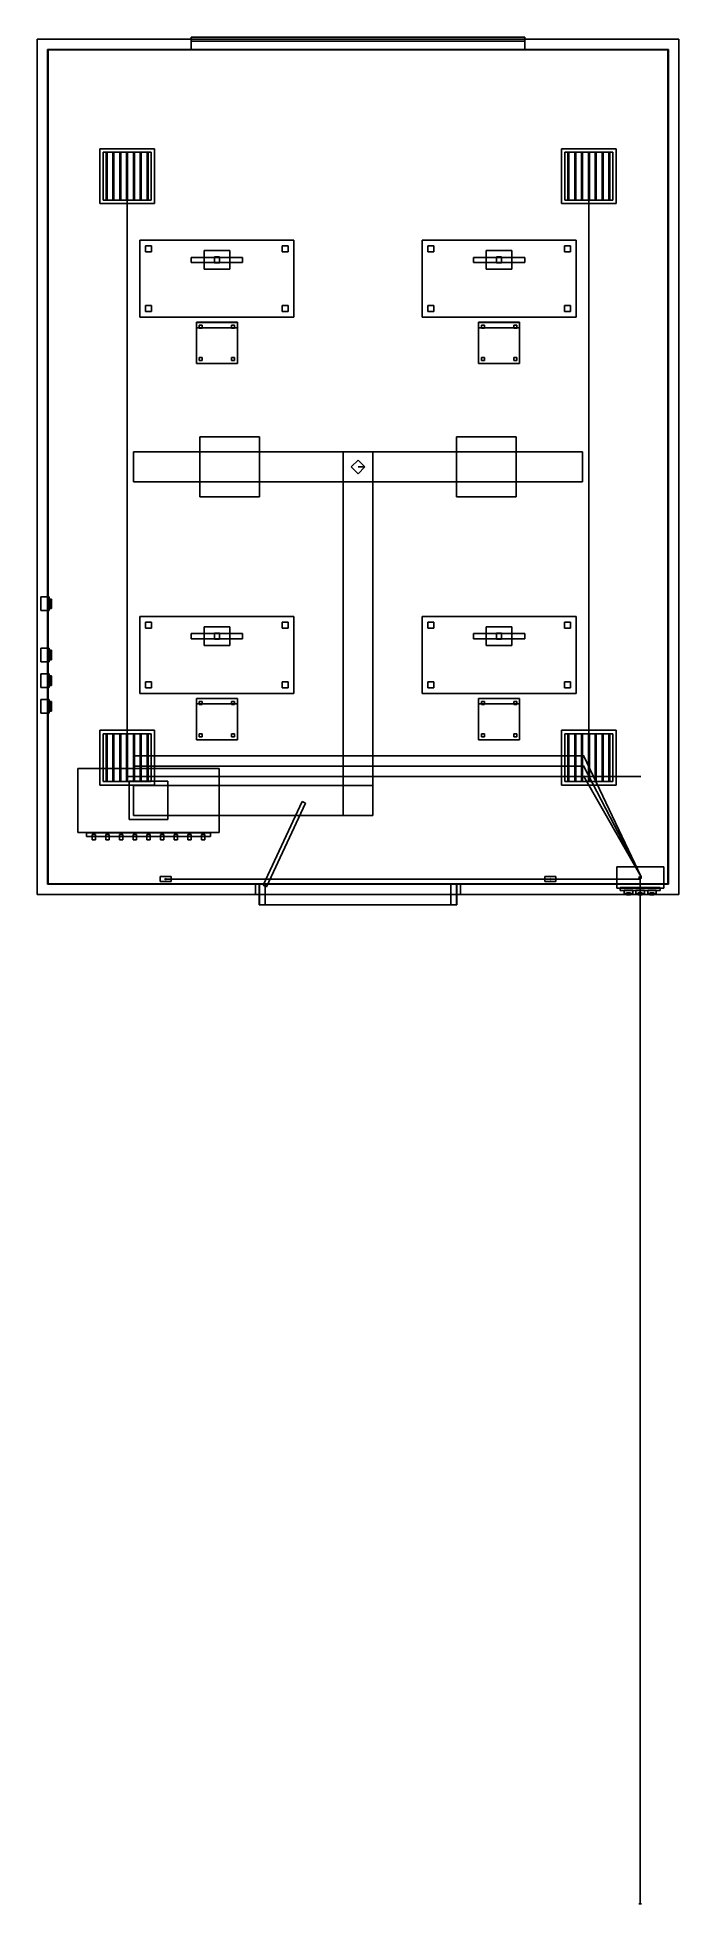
# Model space of a CAD drawing. Header units: millimetres. Extents: x -58250 to -50750, y 220200 to 242022.
import ezdxf

# ---------------------------------------------------------------- set-up
doc = ezdxf.new("R2010")
doc.units = ezdxf.units.MM

msp = doc.modelspace()

# ---------------------------------------------------------------- linework, layer by layer
at = {"layer": 'electrical'}
for p, q in [((-57192.21, 240400), (-57207.79, 240400)), ((-57207.79, 240400), (-57200, 240400)), ((-57200, 240400), (-57192.21, 240400)), ((-57200, 233380), (-57200, 240400)), ((-51792.21, 240400), (-51807.79, 240400)), ((-51807.79, 240400), (-51800, 240400)), ((-51800, 240400), (-51792.21, 240400)), ((-51800, 233380), (-51800, 240400)), ((-57125, 233608.74), (-57125, 233631.26)), ((-57125, 233631.26), (-57125, 233620)), ((-57125, 233620), (-57125, 233608.74)), ((-51875, 233620), (-57125, 233620)), ((-57125, 233488.74), (-57125, 233511.26)), ((-57125, 233511.26), (-57125, 233500)), ((-51863.26, 233625.58), (-51880.87, 233617.21)), ((-51880.87, 233617.21), (-51863.26, 233625.58)), ((-51880.87, 233617.21), (-51880.87, 233617.21)), ((-51863.46, 233505.99), (-51880.77, 233497)), ((-51880.77, 233497), (-51863.46, 233505.99)), ((-51875, 233608.74), (-51875, 233631.26)), ((-51875, 233631.26), (-51875, 233620)), ((-51875, 233620), (-51875, 233608.74)), ((-51875, 233620), (-51860.96, 233620)), ((-51860.96, 233620), (-51875, 233620)), ((-51875, 233488.74), (-51875, 233511.26)), ((-51875, 233511.26), (-51875, 233500)), ((-51188.46, 232205.99), (-51863.46, 233505.99)), ((-51188.26, 232205.58), (-51863.26, 233625.58)), ((-57192.21, 233380), (-57207.79, 233380)), ((-57207.79, 233380), (-57200, 233380)), ((-57200, 233372.21), (-57200, 233387.79)), ((-57200, 233387.79), (-57200, 233380)), ((-57200, 233380), (-57200, 233372.21)), ((-51200, 233380), (-57200, 233380)), ((-57200, 233380), (-57192.21, 233380)), ((-57125, 233500), (-57125, 233488.74)), ((-51875, 233500), (-57125, 233500)), ((-57125, 233368.74), (-57125, 233391.26)), ((-57125, 233391.26), (-57125, 233380)), ((-57125, 233380), (-57125, 233368.74)), ((-51875, 233380), (-57125, 233380)), ((-51880.77, 233497), (-51880.77, 233497)), ((-51863.72, 233386.45), (-51880.64, 233376.77)), ((-51880.64, 233376.77), (-51863.72, 233386.45)), ((-51880.64, 233376.77), (-51880.64, 233376.77)), ((-51875, 233500), (-51875, 233488.74)), ((-51875, 233500), (-51860.96, 233500)), ((-51860.96, 233500), (-51875, 233500)), ((-51875, 233368.74), (-51875, 233391.26)), ((-51875, 233391.26), (-51875, 233380)), ((-51875, 233380), (-51875, 233368.74)), ((-51875, 233380), (-51860.96, 233380)), ((-51860.96, 233380), (-51875, 233380)), ((-51188.72, 232206.45), (-51863.72, 233386.45)), ((-51792.21, 233380), (-51807.79, 233380)), ((-51807.79, 233380), (-51800, 233380)), ((-51800, 233380), (-51792.21, 233380)), ((-51200, 233372.21), (-51200, 233387.79)), ((-51200, 233387.79), (-51200, 233380)), ((-51200, 233380), (-51200, 233372.21)), ((-56815, 232150), (-56815, 232210)), ((-56815, 232210), (-56685, 232210)), ((-56685, 232150), (-56685, 232210)), ((-52315, 232150), (-52315, 232210)), ((-52315, 232210), (-52185, 232210)), ((-52185, 232150), (-52185, 232210)), ((-51475, 232075), (-51475, 232325)), ((-51475, 232325), (-50925, 232325)), ((-51218, 232200), (-51191, 232215.59)), ((-51191, 232184.41), (-51218, 232200)), ((-51184.41, 232200), (-51215.59, 232200)), ((-51215.59, 232200), (-51200, 232200)), ((-51187, 232200), (-51206.5, 232211.26)), ((-51206.5, 232211.26), (-51206.5, 232188.74)), ((-51187, 232200), (-51206.5, 232211.26)), ((-51206.5, 232211.26), (-51206.5, 232188.74)), ((-51187, 232200), (-51206.5, 232211.26)), ((-51206.5, 232211.26), (-51206.5, 232188.74)), ((-51206.5, 232188.74), (-51187, 232200)), ((-51206.5, 232188.74), (-51187, 232200)), ((-51206.5, 232188.74), (-51187, 232200)), ((-51188.26, 232205.58), (-51205.87, 232197.21)), ((-51205.87, 232197.21), (-51188.26, 232205.58)), ((-51205.87, 232197.21), (-51205.87, 232197.21)), ((-51188.46, 232205.99), (-51205.77, 232197)), ((-51205.77, 232197), (-51188.46, 232205.99)), ((-51205.77, 232197), (-51205.77, 232197)), ((-51188.72, 232206.45), (-51205.64, 232196.77)), ((-51205.64, 232196.77), (-51188.72, 232206.45)), ((-51205.64, 232196.77), (-51205.64, 232196.77)), ((-51200, 232200), (-51184.41, 232200)), ((-51200, 220200), (-51200, 232200)), ((-51200, 232200), (-51180.56, 232200)), ((-51180.56, 232200), (-51200, 232200)), ((-51200, 232200), (-51185.96, 232200)), ((-51185.96, 232200), (-51200, 232200)), ((-51200, 232200), (-51185.96, 232200)), ((-51185.96, 232200), (-51200, 232200)), ((-51200, 232200), (-51185.96, 232200)), ((-51185.96, 232200), (-51200, 232200)), ((-51191, 232215.59), (-51191, 232184.41)), ((-50925, 232075), (-50925, 232325)), ((-56815, 232150), (-56685, 232150)), ((-56741, 232180), (-56754.5, 232187.79)), ((-56754.5, 232187.79), (-56754.5, 232172.21)), ((-56754.5, 232172.21), (-56741, 232180)), ((-56750, 232172.21), (-56750, 232187.79)), ((-56750, 232187.79), (-56750, 232180)), ((-56750, 232180), (-51200, 232180)), ((-56750, 232180), (-56750, 232172.21)), ((-56750, 232180), (-56740.28, 232180)), ((-56740.28, 232180), (-56750, 232180)), ((-52315, 232150), (-52185, 232150)), ((-52241, 232180), (-52254.5, 232187.79)), ((-52254.5, 232187.79), (-52254.5, 232172.21)), ((-52254.5, 232172.21), (-52241, 232180)), ((-52250, 232172.21), (-52250, 232187.79)), ((-52250, 232187.79), (-52250, 232180)), ((-52250, 232180), (-51200, 232180)), ((-52250, 232180), (-52250, 232172.21)), ((-52250, 232180), (-52240.28, 232180)), ((-52240.28, 232180), (-52250, 232180)), ((-51475, 232075), (-50925, 232075)), ((-51435, 232047.5), (-51435, 232082.5)), ((-51435, 232082.5), (-50965, 232082.5)), ((-51435, 232047.5), (-50965, 232047.5)), ((-51387.5, 232010), (-51387.5, 232050)), ((-51387.5, 232050), (-51287.5, 232050)), ((-51387.5, 232010), (-51287.5, 232010)), ((-51314.12, 232020), (-51360.88, 232020)), ((-51360.88, 232020), (-51337.5, 232020)), ((-51314.12, 231995), (-51360.88, 231995)), ((-51360.88, 231995), (-51337.5, 231995)), ((-51337.5, 232020), (-51337.5, 231995)), ((-51337.5, 232020), (-51314.12, 232020)), ((-51337.5, 231995), (-51314.12, 231995)), ((-51287.5, 232010), (-51287.5, 232050)), ((-51250, 232010), (-51250, 232050)), ((-51250, 232050), (-51150, 232050)), ((-51250, 232010), (-51150, 232010)), ((-51176.62, 232020), (-51223.38, 232020)), ((-51223.38, 232020), (-51200, 232020)), ((-51176.62, 231995), (-51223.38, 231995)), ((-51223.38, 231995), (-51200, 231995)), ((-51200, 232172.21), (-51200, 232187.79)), ((-51200, 232187.79), (-51200, 232180)), ((-51200, 232172.21), (-51200, 232187.79)), ((-51200, 232187.79), (-51200, 232180)), ((-51200, 232180), (-51200, 232172.21)), ((-51200, 232180), (-51200, 232172.21)), ((-51200, 232020), (-51200, 231995)), ((-51200, 232020), (-51176.62, 232020)), ((-51200, 231995), (-51176.62, 231995)), ((-51150, 232010), (-51150, 232050)), ((-51112.5, 232010), (-51112.5, 232050)), ((-51112.5, 232050), (-51012.5, 232050)), ((-51112.5, 232010), (-51012.5, 232010)), ((-51039.12, 232020), (-51085.88, 232020)), ((-51085.88, 232020), (-51062.5, 232020)), ((-51039.12, 231995), (-51085.88, 231995)), ((-51085.88, 231995), (-51062.5, 231995)), ((-51062.5, 232020), (-51062.5, 231995)), ((-51062.5, 232020), (-51039.12, 232020)), ((-51062.5, 231995), (-51039.12, 231995)), ((-51012.5, 232010), (-51012.5, 232050)), ((-50965, 232047.5), (-50965, 232082.5)), ((-51184.41, 220200), (-51215.59, 220200)), ((-51215.59, 220200), (-51200, 220200)), ((-51200, 220200), (-51184.41, 220200))]:
    msp.add_line(p, q, dxfattribs=at)
at = {"layer": 'hvac'}
for p, q in [((-56350, 236650), (-56350, 237350)), ((-56350, 237350), (-55650, 237350)), ((-55650, 236650), (-55650, 237350)), ((-53350, 236650), (-53350, 237350)), ((-53350, 237350), (-52650, 237350)), ((-52650, 236650), (-52650, 237350)), ((-57125, 236825), (-57125, 237175)), ((-57125, 237175), (-51875, 237175)), ((-54675, 232925), (-54675, 237175)), ((-54675, 237175), (-54325, 237175)), ((-54325, 232925), (-54325, 237175)), ((-51875, 236825), (-51875, 237175)), ((-57125, 236825), (-51875, 236825)), ((-56350, 236650), (-55650, 236650)), ((-53350, 236650), (-52650, 236650)), ((-57775, 232725), (-57775, 233475)), ((-57775, 233475), (-56125, 233475)), ((-57175, 232875), (-57175, 233325)), ((-57175, 233325), (-56725, 233325)), ((-56725, 232875), (-56725, 233325)), ((-56125, 232725), (-56125, 233475)), ((-57125, 232925), (-57125, 233275)), ((-57125, 233275), (-54325, 233275)), ((-54325, 232925), (-54325, 233275)), ((-57175, 232875), (-56725, 232875)), ((-57125, 232925), (-54325, 232925)), ((-54675, 232925), (-54325, 232925)), ((-57775, 232725), (-56125, 232725)), ((-57675, 232680), (-57675, 232720)), ((-57675, 232720), (-56225, 232720)), ((-57675, 232680), (-56225, 232680)), ((-57610, 232640), (-57610, 232700)), ((-57610, 232700), (-57570, 232700)), ((-57610, 232640), (-57570, 232640)), ((-57570, 232640), (-57570, 232700)), ((-57450, 232640), (-57450, 232700)), ((-57450, 232700), (-57410, 232700)), ((-57450, 232640), (-57410, 232640)), ((-57410, 232640), (-57410, 232700)), ((-57290, 232640), (-57290, 232700)), ((-57290, 232700), (-57250, 232700)), ((-57290, 232640), (-57250, 232640)), ((-57250, 232640), (-57250, 232700)), ((-57130, 232640), (-57130, 232700)), ((-57130, 232700), (-57090, 232700)), ((-57130, 232640), (-57090, 232640)), ((-57090, 232640), (-57090, 232700)), ((-56970, 232640), (-56970, 232700)), ((-56970, 232700), (-56930, 232700)), ((-56970, 232640), (-56930, 232640)), ((-56930, 232640), (-56930, 232700)), ((-56810, 232640), (-56810, 232700)), ((-56810, 232700), (-56770, 232700)), ((-56810, 232640), (-56770, 232640)), ((-56770, 232640), (-56770, 232700)), ((-56650, 232640), (-56650, 232700)), ((-56650, 232700), (-56610, 232700)), ((-56650, 232640), (-56610, 232640)), ((-56610, 232640), (-56610, 232700)), ((-56490, 232640), (-56490, 232700)), ((-56490, 232700), (-56450, 232700)), ((-56490, 232640), (-56450, 232640)), ((-56450, 232640), (-56450, 232700)), ((-56330, 232640), (-56330, 232700)), ((-56330, 232700), (-56290, 232700)), ((-56330, 232640), (-56290, 232640)), ((-56290, 232640), (-56290, 232700)), ((-56225, 232680), (-56225, 232720))]:
    msp.add_line(p, q, dxfattribs=at)
at = {"layer": 'interiors'}
for p, q in [((-56450, 241977.5), (-56450, 242022.5)), ((-56450, 242022.5), (-52550, 242022.5)), ((-52550, 241977.5), (-52550, 242022.5)), ((-58250, 232000), (-58250, 242000)), ((-58250, 242000), (-50750, 242000)), ((-50870, 241880), (-58130, 241880)), ((-58130, 232120), (-58130, 241880)), ((-58125, 232125), (-58125, 241875)), ((-58125, 241875), (-50875, 241875)), ((-56450, 242000), (-52550, 242000)), ((-56450, 241880), (-56450, 242000)), ((-56450, 241977.5), (-52550, 241977.5)), ((-56450, 241880), (-52550, 241880)), ((-52550, 241880), (-52550, 242000)), ((-50875, 232125), (-50875, 241875)), ((-50870, 232120), (-50870, 241880)), ((-50750, 232000), (-50750, 242000)), ((-57050, 238750), (-57050, 239650)), ((-57050, 239650), (-55250, 239650)), ((-55250, 238750), (-55250, 239650)), ((-53750, 238750), (-53750, 239650)), ((-53750, 239650), (-51950, 239650)), ((-51950, 238750), (-51950, 239650)), ((-56985, 239515), (-56985, 239585)), ((-56985, 239585), (-56915, 239585)), ((-56985, 239515), (-56915, 239515)), ((-56915, 239515), (-56915, 239585)), ((-56450, 239390), (-56450, 239450)), ((-56450, 239450), (-55850, 239450)), ((-56300, 239310), (-56300, 239530)), ((-56300, 239530), (-56000, 239530)), ((-56180, 239385), (-56180, 239455)), ((-56180, 239455), (-56120, 239455)), ((-56120, 239385), (-56120, 239455)), ((-56000, 239310), (-56000, 239530)), ((-55850, 239390), (-55850, 239450)), ((-55385, 239515), (-55385, 239585)), ((-55385, 239585), (-55315, 239585)), ((-55385, 239515), (-55315, 239515)), ((-55315, 239515), (-55315, 239585)), ((-53685, 239515), (-53685, 239585)), ((-53685, 239585), (-53615, 239585)), ((-53685, 239515), (-53615, 239515)), ((-53615, 239515), (-53615, 239585)), ((-53150, 239390), (-53150, 239450)), ((-53150, 239450), (-52550, 239450)), ((-53000, 239310), (-53000, 239530)), ((-53000, 239530), (-52700, 239530)), ((-52880, 239385), (-52880, 239455)), ((-52880, 239455), (-52820, 239455)), ((-52820, 239385), (-52820, 239455)), ((-52700, 239310), (-52700, 239530)), ((-52550, 239390), (-52550, 239450)), ((-52085, 239515), (-52085, 239585)), ((-52085, 239585), (-52015, 239585)), ((-52085, 239515), (-52015, 239515)), ((-52015, 239515), (-52015, 239585)), ((-56450, 239390), (-55850, 239390)), ((-56300, 239310), (-56000, 239310)), ((-56180, 239385), (-56120, 239385)), ((-53150, 239390), (-52550, 239390)), ((-53000, 239310), (-52700, 239310)), ((-52880, 239385), (-52820, 239385)), ((-57050, 238750), (-55250, 238750)), ((-56985, 238815), (-56985, 238885)), ((-56985, 238885), (-56915, 238885)), ((-56985, 238815), (-56915, 238815)), ((-56915, 238815), (-56915, 238885)), ((-55385, 238815), (-55385, 238885)), ((-55385, 238885), (-55315, 238885)), ((-55385, 238815), (-55315, 238815)), ((-55315, 238815), (-55315, 238885)), ((-53750, 238750), (-51950, 238750)), ((-53685, 238815), (-53685, 238885)), ((-53685, 238885), (-53615, 238885)), ((-53685, 238815), (-53615, 238815)), ((-53615, 238815), (-53615, 238885)), ((-52085, 238815), (-52085, 238885)), ((-52085, 238885), (-52015, 238885)), ((-52085, 238815), (-52015, 238815)), ((-52015, 238815), (-52015, 238885)), ((-56390, 238627.5), (-56390, 238692.5)), ((-56390, 238692.5), (-55910, 238692.5)), ((-56390, 238210), (-56390, 238690)), ((-56390, 238690), (-55910, 238690)), ((-56390, 238627.5), (-55910, 238627.5)), ((-56357.5, 238622.5), (-56357.5, 238657.5)), ((-56357.5, 238657.5), (-56322.5, 238657.5)), ((-56357.5, 238622.5), (-56322.5, 238622.5)), ((-56322.5, 238622.5), (-56322.5, 238657.5)), ((-55977.5, 238622.5), (-55977.5, 238657.5)), ((-55977.5, 238657.5), (-55942.5, 238657.5)), ((-55977.5, 238622.5), (-55942.5, 238622.5)), ((-55942.5, 238622.5), (-55942.5, 238657.5)), ((-55910, 238627.5), (-55910, 238692.5)), ((-55910, 238210), (-55910, 238690)), ((-53090, 238627.5), (-53090, 238692.5)), ((-53090, 238692.5), (-52610, 238692.5)), ((-53090, 238210), (-53090, 238690)), ((-53090, 238690), (-52610, 238690)), ((-53090, 238627.5), (-52610, 238627.5)), ((-53057.5, 238622.5), (-53057.5, 238657.5)), ((-53057.5, 238657.5), (-53022.5, 238657.5)), ((-53057.5, 238622.5), (-53022.5, 238622.5)), ((-53022.5, 238622.5), (-53022.5, 238657.5)), ((-52677.5, 238622.5), (-52677.5, 238657.5)), ((-52677.5, 238657.5), (-52642.5, 238657.5)), ((-52677.5, 238622.5), (-52642.5, 238622.5)), ((-52642.5, 238622.5), (-52642.5, 238657.5)), ((-52610, 238627.5), (-52610, 238692.5)), ((-52610, 238210), (-52610, 238690)), ((-56390, 238210), (-55910, 238210)), ((-56357.5, 238242.5), (-56357.5, 238277.5)), ((-56357.5, 238277.5), (-56322.5, 238277.5)), ((-56357.5, 238242.5), (-56322.5, 238242.5)), ((-56322.5, 238242.5), (-56322.5, 238277.5)), ((-55977.5, 238242.5), (-55977.5, 238277.5)), ((-55977.5, 238277.5), (-55942.5, 238277.5)), ((-55977.5, 238242.5), (-55942.5, 238242.5)), ((-55942.5, 238242.5), (-55942.5, 238277.5)), ((-53090, 238210), (-52610, 238210)), ((-53057.5, 238242.5), (-53057.5, 238277.5)), ((-53057.5, 238277.5), (-53022.5, 238277.5)), ((-53057.5, 238242.5), (-53022.5, 238242.5)), ((-53022.5, 238242.5), (-53022.5, 238277.5)), ((-52677.5, 238242.5), (-52677.5, 238277.5)), ((-52677.5, 238277.5), (-52642.5, 238277.5)), ((-52677.5, 238242.5), (-52642.5, 238242.5)), ((-52642.5, 238242.5), (-52642.5, 238277.5)), ((-57050, 234350), (-57050, 235250)), ((-57050, 235250), (-55250, 235250)), ((-55250, 234350), (-55250, 235250)), ((-53750, 234350), (-53750, 235250)), ((-53750, 235250), (-51950, 235250)), ((-51950, 234350), (-51950, 235250)), ((-56985, 235115), (-56985, 235185)), ((-56985, 235185), (-56915, 235185)), ((-56985, 235115), (-56915, 235115)), ((-56915, 235115), (-56915, 235185)), ((-56450, 234990), (-56450, 235050)), ((-56450, 235050), (-55850, 235050)), ((-56300, 234910), (-56300, 235130)), ((-56300, 235130), (-56000, 235130)), ((-56180, 234985), (-56180, 235055)), ((-56180, 235055), (-56120, 235055)), ((-56120, 234985), (-56120, 235055)), ((-56000, 234910), (-56000, 235130)), ((-55850, 234990), (-55850, 235050)), ((-55385, 235115), (-55385, 235185)), ((-55385, 235185), (-55315, 235185)), ((-55385, 235115), (-55315, 235115)), ((-55315, 235115), (-55315, 235185)), ((-53685, 235115), (-53685, 235185)), ((-53685, 235185), (-53615, 235185)), ((-53685, 235115), (-53615, 235115)), ((-53615, 235115), (-53615, 235185)), ((-53150, 234990), (-53150, 235050)), ((-53150, 235050), (-52550, 235050)), ((-53000, 234910), (-53000, 235130)), ((-53000, 235130), (-52700, 235130)), ((-52880, 234985), (-52880, 235055)), ((-52880, 235055), (-52820, 235055)), ((-52820, 234985), (-52820, 235055)), ((-52700, 234910), (-52700, 235130)), ((-52550, 234990), (-52550, 235050)), ((-52085, 235115), (-52085, 235185)), ((-52085, 235185), (-52015, 235185)), ((-52085, 235115), (-52015, 235115)), ((-52015, 235115), (-52015, 235185)), ((-56450, 234990), (-55850, 234990)), ((-56300, 234910), (-56000, 234910)), ((-56180, 234985), (-56120, 234985)), ((-53150, 234990), (-52550, 234990)), ((-53000, 234910), (-52700, 234910)), ((-52880, 234985), (-52820, 234985)), ((-56985, 234415), (-56985, 234485)), ((-56985, 234485), (-56915, 234485)), ((-56985, 234415), (-56915, 234415)), ((-56915, 234415), (-56915, 234485)), ((-55385, 234415), (-55385, 234485)), ((-55385, 234485), (-55315, 234485)), ((-55385, 234415), (-55315, 234415)), ((-55315, 234415), (-55315, 234485)), ((-53685, 234415), (-53685, 234485)), ((-53685, 234485), (-53615, 234485)), ((-53685, 234415), (-53615, 234415)), ((-53615, 234415), (-53615, 234485)), ((-52085, 234415), (-52085, 234485)), ((-52085, 234485), (-52015, 234485)), ((-52085, 234415), (-52015, 234415)), ((-52015, 234415), (-52015, 234485)), ((-57050, 234350), (-55250, 234350)), ((-56390, 234227.5), (-56390, 234292.5)), ((-56390, 234292.5), (-55910, 234292.5)), ((-56390, 233810), (-56390, 234290)), ((-56390, 234290), (-55910, 234290)), ((-56390, 234227.5), (-55910, 234227.5)), ((-56357.5, 234222.5), (-56357.5, 234257.5)), ((-56357.5, 234257.5), (-56322.5, 234257.5)), ((-56357.5, 234222.5), (-56322.5, 234222.5)), ((-56322.5, 234222.5), (-56322.5, 234257.5)), ((-55977.5, 234222.5), (-55977.5, 234257.5)), ((-55977.5, 234257.5), (-55942.5, 234257.5)), ((-55977.5, 234222.5), (-55942.5, 234222.5)), ((-55942.5, 234222.5), (-55942.5, 234257.5)), ((-55910, 234227.5), (-55910, 234292.5)), ((-55910, 233810), (-55910, 234290)), ((-53750, 234350), (-51950, 234350)), ((-53090, 234227.5), (-53090, 234292.5)), ((-53090, 234292.5), (-52610, 234292.5)), ((-53090, 233810), (-53090, 234290)), ((-53090, 234290), (-52610, 234290)), ((-53090, 234227.5), (-52610, 234227.5)), ((-53057.5, 234222.5), (-53057.5, 234257.5)), ((-53057.5, 234257.5), (-53022.5, 234257.5)), ((-53057.5, 234222.5), (-53022.5, 234222.5)), ((-53022.5, 234222.5), (-53022.5, 234257.5)), ((-52677.5, 234222.5), (-52677.5, 234257.5)), ((-52677.5, 234257.5), (-52642.5, 234257.5)), ((-52677.5, 234222.5), (-52642.5, 234222.5)), ((-52642.5, 234222.5), (-52642.5, 234257.5)), ((-52610, 234227.5), (-52610, 234292.5)), ((-52610, 233810), (-52610, 234290)), ((-56390, 233810), (-55910, 233810)), ((-56357.5, 233842.5), (-56357.5, 233877.5)), ((-56357.5, 233877.5), (-56322.5, 233877.5)), ((-56357.5, 233842.5), (-56322.5, 233842.5)), ((-56322.5, 233842.5), (-56322.5, 233877.5)), ((-55977.5, 233842.5), (-55977.5, 233877.5)), ((-55977.5, 233877.5), (-55942.5, 233877.5)), ((-55977.5, 233842.5), (-55942.5, 233842.5)), ((-55942.5, 233842.5), (-55942.5, 233877.5)), ((-53090, 233810), (-52610, 233810)), ((-53057.5, 233842.5), (-53057.5, 233877.5)), ((-53057.5, 233877.5), (-53022.5, 233877.5)), ((-53057.5, 233842.5), (-53022.5, 233842.5)), ((-53022.5, 233842.5), (-53022.5, 233877.5)), ((-52677.5, 233842.5), (-52677.5, 233877.5)), ((-52677.5, 233877.5), (-52642.5, 233877.5)), ((-52677.5, 233842.5), (-52642.5, 233842.5)), ((-52642.5, 233842.5), (-52642.5, 233877.5)), ((-55610.39, 232109.51), (-55153.96, 233088.32)), ((-55569.61, 232090.49), (-55113.18, 233069.3)), ((-55113.18, 233069.3), (-55153.96, 233088.32)), ((-58250, 232000), (-55700, 232000)), ((-58250, 232000), (-50750, 232000)), ((-50870, 232120), (-58130, 232120)), ((-55700, 232120), (-58130, 232120)), ((-58125, 232125), (-50875, 232125)), ((-55700, 232000), (-55700, 232120)), ((-55700, 232120), (-53300, 232120)), ((-55700, 232000), (-53300, 232000)), ((-55655, 231880), (-55655, 232120)), ((-55655, 232120), (-55585, 232120)), ((-55650, 231880), (-55650, 232120)), ((-55650, 232120), (-53350, 232120)), ((-55569.61, 232090.49), (-55610.39, 232109.51)), ((-55585, 231880), (-55585, 232120)), ((-53415, 231880), (-53415, 232120)), ((-53415, 232120), (-53345, 232120)), ((-53350, 231880), (-53350, 232120)), ((-53345, 231880), (-53345, 232120)), ((-53300, 232000), (-53300, 232120)), ((-50870, 232120), (-53300, 232120)), ((-53300, 232000), (-50750, 232000)), ((-55655, 231880), (-55585, 231880)), ((-55650, 231880), (-53350, 231880)), ((-53415, 231880), (-53345, 231880))]:
    msp.add_line(p, q, dxfattribs=at)
at = {"layer": 'lighting'}
for p, q in [((-57520, 240080), (-57520, 240720)), ((-57520, 240720), (-56880, 240720)), ((-56880, 240080), (-56880, 240720)), ((-52120, 240080), (-52120, 240720)), ((-52120, 240720), (-51480, 240720)), ((-51480, 240080), (-51480, 240720)), ((-57480, 240120), (-57480, 240680)), ((-57480, 240680), (-56920, 240680)), ((-57446, 240130), (-57446, 240670)), ((-57446, 240670), (-57434, 240670)), ((-57434, 240130), (-57434, 240670)), ((-57366, 240130), (-57366, 240670)), ((-57366, 240670), (-57354, 240670)), ((-57354, 240130), (-57354, 240670)), ((-57286, 240130), (-57286, 240670)), ((-57286, 240670), (-57274, 240670)), ((-57274, 240130), (-57274, 240670)), ((-57206, 240130), (-57206, 240670)), ((-57206, 240670), (-57194, 240670)), ((-57194, 240130), (-57194, 240670)), ((-57126, 240130), (-57126, 240670)), ((-57126, 240670), (-57114, 240670)), ((-57114, 240130), (-57114, 240670)), ((-57046, 240130), (-57046, 240670)), ((-57046, 240670), (-57034, 240670)), ((-57034, 240130), (-57034, 240670)), ((-56966, 240130), (-56966, 240670)), ((-56966, 240670), (-56954, 240670)), ((-56954, 240130), (-56954, 240670)), ((-56920, 240120), (-56920, 240680)), ((-52080, 240120), (-52080, 240680)), ((-52080, 240680), (-51520, 240680)), ((-52046, 240130), (-52046, 240670)), ((-52046, 240670), (-52034, 240670)), ((-52034, 240130), (-52034, 240670)), ((-51966, 240130), (-51966, 240670)), ((-51966, 240670), (-51954, 240670)), ((-51954, 240130), (-51954, 240670)), ((-51886, 240130), (-51886, 240670)), ((-51886, 240670), (-51874, 240670)), ((-51874, 240130), (-51874, 240670)), ((-51806, 240130), (-51806, 240670)), ((-51806, 240670), (-51794, 240670)), ((-51794, 240130), (-51794, 240670)), ((-51726, 240130), (-51726, 240670)), ((-51726, 240670), (-51714, 240670)), ((-51714, 240130), (-51714, 240670)), ((-51646, 240130), (-51646, 240670)), ((-51646, 240670), (-51634, 240670)), ((-51634, 240130), (-51634, 240670)), ((-51566, 240130), (-51566, 240670)), ((-51566, 240670), (-51554, 240670)), ((-51554, 240130), (-51554, 240670)), ((-51520, 240120), (-51520, 240680)), ((-57191, 240400), (-57204.5, 240407.79)), ((-57204.5, 240407.79), (-57204.5, 240392.21)), ((-57204.5, 240392.21), (-57191, 240400)), ((-51791, 240400), (-51804.5, 240407.79)), ((-51804.5, 240407.79), (-51804.5, 240392.21)), ((-51804.5, 240392.21), (-51791, 240400)), ((-57520, 240080), (-56880, 240080)), ((-57480, 240120), (-56920, 240120)), ((-57446, 240130), (-57434, 240130)), ((-57366, 240130), (-57354, 240130)), ((-57286, 240130), (-57274, 240130)), ((-57206, 240130), (-57194, 240130)), ((-57126, 240130), (-57114, 240130)), ((-57046, 240130), (-57034, 240130)), ((-56966, 240130), (-56954, 240130)), ((-52120, 240080), (-51480, 240080)), ((-52080, 240120), (-51520, 240120)), ((-52046, 240130), (-52034, 240130)), ((-51966, 240130), (-51954, 240130)), ((-51886, 240130), (-51874, 240130)), ((-51806, 240130), (-51794, 240130)), ((-51726, 240130), (-51714, 240130)), ((-51646, 240130), (-51634, 240130)), ((-51566, 240130), (-51554, 240130)), ((-57520, 233280), (-57520, 233920)), ((-57520, 233920), (-56880, 233920)), ((-57480, 233320), (-57480, 233880)), ((-57480, 233880), (-56920, 233880)), ((-57446, 233330), (-57446, 233870)), ((-57446, 233870), (-57434, 233870)), ((-57434, 233330), (-57434, 233870)), ((-57366, 233330), (-57366, 233870)), ((-57366, 233870), (-57354, 233870)), ((-57354, 233330), (-57354, 233870)), ((-57286, 233330), (-57286, 233870)), ((-57286, 233870), (-57274, 233870)), ((-57274, 233330), (-57274, 233870)), ((-57206, 233330), (-57206, 233870)), ((-57206, 233870), (-57194, 233870)), ((-57194, 233330), (-57194, 233870)), ((-57126, 233330), (-57126, 233870)), ((-57126, 233870), (-57114, 233870)), ((-57114, 233330), (-57114, 233870)), ((-57046, 233330), (-57046, 233870)), ((-57046, 233870), (-57034, 233870)), ((-57034, 233330), (-57034, 233870)), ((-56966, 233330), (-56966, 233870)), ((-56966, 233870), (-56954, 233870)), ((-56954, 233330), (-56954, 233870)), ((-56920, 233320), (-56920, 233880)), ((-56880, 233280), (-56880, 233920)), ((-52120, 233280), (-52120, 233920)), ((-52120, 233920), (-51480, 233920)), ((-52080, 233320), (-52080, 233880)), ((-52080, 233880), (-51520, 233880)), ((-52046, 233330), (-52046, 233870)), ((-52046, 233870), (-52034, 233870)), ((-52034, 233330), (-52034, 233870)), ((-51966, 233330), (-51966, 233870)), ((-51966, 233870), (-51954, 233870)), ((-51954, 233330), (-51954, 233870)), ((-51886, 233330), (-51886, 233870)), ((-51886, 233870), (-51874, 233870)), ((-51874, 233330), (-51874, 233870)), ((-51806, 233330), (-51806, 233870)), ((-51806, 233870), (-51794, 233870)), ((-51794, 233330), (-51794, 233870)), ((-51726, 233330), (-51726, 233870)), ((-51726, 233870), (-51714, 233870)), ((-51714, 233330), (-51714, 233870)), ((-51646, 233330), (-51646, 233870)), ((-51646, 233870), (-51634, 233870)), ((-51634, 233330), (-51634, 233870)), ((-51566, 233330), (-51566, 233870)), ((-51566, 233870), (-51554, 233870)), ((-51554, 233330), (-51554, 233870)), ((-51520, 233320), (-51520, 233880)), ((-51480, 233280), (-51480, 233920)), ((-57191, 233600), (-57204.5, 233607.79)), ((-57204.5, 233607.79), (-57204.5, 233592.21)), ((-57204.5, 233592.21), (-57191, 233600)), ((-51791, 233600), (-51804.5, 233607.79)), ((-51804.5, 233607.79), (-51804.5, 233592.21)), ((-51804.5, 233592.21), (-51791, 233600)), ((-57480, 233320), (-56920, 233320)), ((-57446, 233330), (-57434, 233330)), ((-57366, 233330), (-57354, 233330)), ((-57286, 233330), (-57274, 233330)), ((-57206, 233330), (-57194, 233330)), ((-57126, 233330), (-57114, 233330)), ((-57046, 233330), (-57034, 233330)), ((-56966, 233330), (-56954, 233330)), ((-52080, 233320), (-51520, 233320)), ((-52046, 233330), (-52034, 233330)), ((-51966, 233330), (-51954, 233330)), ((-51886, 233330), (-51874, 233330)), ((-51806, 233330), (-51794, 233330)), ((-51726, 233330), (-51714, 233330)), ((-51646, 233330), (-51634, 233330)), ((-51566, 233330), (-51554, 233330)), ((-57520, 233280), (-56880, 233280)), ((-52120, 233280), (-51480, 233280))]:
    msp.add_line(p, q, dxfattribs=at)
at = {"layer": 'sensors'}
for p, q in [((-54500, 237080), (-54580, 237000)), ((-54580, 237000), (-54500, 236920)), ((-54420, 237000), (-54500, 237080)), ((-54500, 236920), (-54420, 237000)), ((-54500, 237000), (-54435, 237000)), ((-54435, 237000), (-54500, 237000)), ((-58210, 235320), (-58210, 235480)), ((-58210, 235480), (-58110, 235480)), ((-58110, 235320), (-58110, 235480)), ((-58210, 235320), (-58110, 235320)), ((-58105, 235345), (-58105, 235455)), ((-58105, 235455), (-58085, 235455)), ((-58105, 235345), (-58085, 235345)), ((-58085, 235345), (-58085, 235455)), ((-58210, 234720), (-58210, 234880)), ((-58210, 234880), (-58110, 234880)), ((-58110, 234720), (-58110, 234880)), ((-58105, 234745), (-58105, 234855)), ((-58105, 234855), (-58085, 234855)), ((-58085, 234745), (-58085, 234855)), ((-58210, 234720), (-58110, 234720)), ((-58105, 234745), (-58085, 234745)), ((-58210, 234420), (-58210, 234580)), ((-58210, 234580), (-58110, 234580)), ((-58210, 234420), (-58110, 234420)), ((-58110, 234420), (-58110, 234580)), ((-58105, 234445), (-58105, 234555)), ((-58105, 234555), (-58085, 234555)), ((-58105, 234445), (-58085, 234445)), ((-58085, 234445), (-58085, 234555)), ((-58210, 234120), (-58210, 234280)), ((-58210, 234280), (-58110, 234280)), ((-58110, 234120), (-58110, 234280)), ((-58105, 234145), (-58105, 234255)), ((-58105, 234255), (-58085, 234255)), ((-58085, 234145), (-58085, 234255)), ((-58210, 234120), (-58110, 234120)), ((-58105, 234145), (-58085, 234145))]:
    msp.add_line(p, q, dxfattribs=at)

doc.saveas('drawing.dxf')
